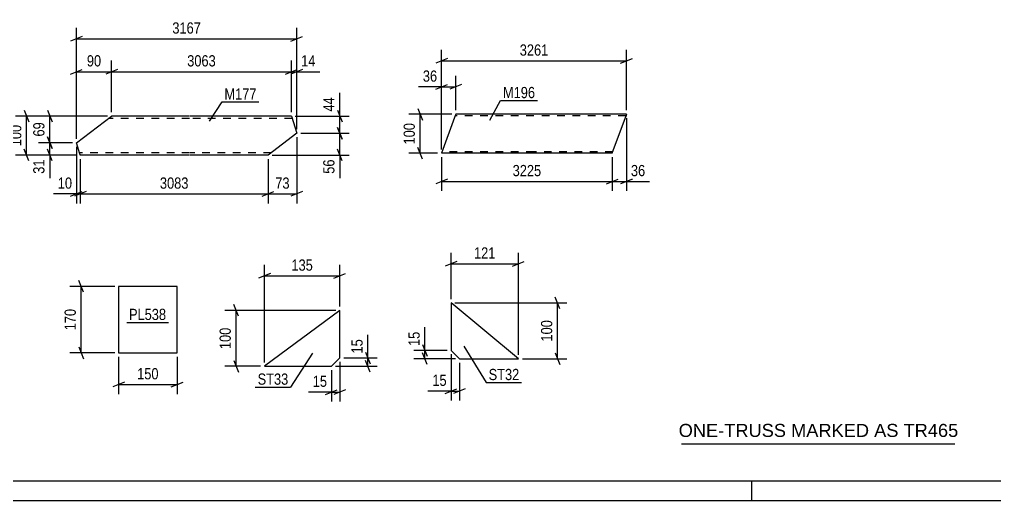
# Model space of a CAD drawing. Header units: millimetres. Extents: x 0 to 841, y 0 to 594.
# Drawn here: x 233.4 to 483.1, y 0 to 123 of the extents above; entities that cross this region are included whole.
import ezdxf

# ---------------------------------------------------------------- set-up
doc = ezdxf.new("R2010")
doc.units = ezdxf.units.MM
doc.linetypes.add('DXK_LINE_DOT2', pattern=[3.9198, 1.9599, -1.9599])
doc.styles.add('Arial', font='ARIAL.TTF', dxfattribs={"height": 0.2})
doc.styles.add('Arial Narrow', font='ARIALN.TTF', dxfattribs={"height": 0.2})

# ---------------------------------------------------------------- blocks, each defined once
blk = doc.blocks.new('Unknown-814553059-1135')
at = {"color": 5, "linetype": 'Continuous'}
for p, q in [((5, 5), (836, 5)), ((421, 0), (421, 5)), ((0, 0), (841, 0))]:
    blk.add_line(p, q, dxfattribs=at)
blk = doc.blocks.new('Unknown-814553059-12558')
at = {"color": 7, "linetype": 'Continuous'}
blk.add_line((403, 14.5), (473, 14.5), dxfattribs=at)
at = {"color": 7, "style": 'Arial'}
blk.add_text('ONE-TRUSS MARKED AS TR465', height=3.3428, dxfattribs=at).set_placement((402.24, 16.25))
blk = doc.blocks.new('Part-814553059-6468 - 6464')
at = {"color": 2, "linetype": 'Continuous'}
for p, q in [((273.78, 54.77), (258.78, 54.77)), ((258.78, 54.77), (258.78, 37.77)), ((273.78, 37.77), (273.78, 54.77)), ((258.78, 37.77), (273.78, 37.77))]:
    blk.add_line(p, q, dxfattribs=at)
blk = doc.blocks.new('Part-814553059-6676 - 6670')
at = {"color": 2, "linetype": 'Continuous'}
for p, q in [((361.2, 36.25), (343.93, 50.54)), ((343.93, 50.54), (343.93, 38.4)), ((343.93, 38.4), (346.07, 36.25)), ((346.07, 36.25), (361.2, 36.25))]:
    blk.add_line(p, q, dxfattribs=at)
blk = doc.blocks.new('Part-814553059-6732 - 6726')
at = {"color": 2, "linetype": 'Continuous'}
for p, q in [((315.44, 48.62), (296.16, 34.33)), ((315.44, 36.48), (315.44, 48.62)), ((313.3, 34.33), (315.44, 36.48)), ((296.16, 34.33), (313.3, 34.33))]:
    blk.add_line(p, q, dxfattribs=at)
blk = doc.blocks.new('Part-814553059-2573 - 2557')
at = {"color": 2, "linetype": 'Continuous'}
for p, q in [((344.85, 98.02), (341.5, 88.82)), ((345.14, 98.82), (344.85, 98.02)), ((365.14, 98.82), (345.14, 98.82)), ((388.88, 98.82), (365.24, 98.82)), ((385.24, 88.82), (388.59, 98.02)), ((388.86, 98.76), (388.59, 98.02)), ((388.86, 98.76), (388.88, 98.82)), ((365.14, 88.82), (341.5, 88.82)), ((385.24, 88.82), (365.24, 88.82))]:
    blk.add_line(p, q, dxfattribs=at)
at = {"color": 7, "linetype": 'DXK_LINE_DOT2'}
for p, q in [((365.14, 98.42), (345, 98.42)), ((388.74, 98.42), (365.24, 98.42)), ((388.59, 98.02), (388.8, 98.59)), ((365.14, 89.22), (341.65, 89.22)), ((385.39, 89.22), (365.24, 89.22))]:
    blk.add_line(p, q, dxfattribs=at)
blk = doc.blocks.new('Part-814553059-2287 - 2271')
at = {"color": 2, "linetype": 'Continuous'}
for p, q in [((247.99, 91.51), (256.98, 98.36)), ((276.98, 98.36), (256.98, 98.36)), ((303.05, 98.36), (277.08, 98.36)), ((303.05, 98.36), (304.43, 93.96)), ((304.43, 93.96), (297.08, 88.36)), ((248.86, 88.72), (247.99, 91.51)), ((248.94, 88.46), (248.86, 88.72)), ((248.97, 88.36), (248.94, 88.46)), ((276.98, 88.36), (248.97, 88.36)), ((297.08, 88.36), (277.08, 88.36))]:
    blk.add_line(p, q, dxfattribs=at)
at = {"color": 7, "linetype": 'DXK_LINE_DOT2'}
for p, q in [((276.98, 97.76), (256.2, 97.76)), ((303.24, 97.76), (277.08, 97.76)), ((248.77, 89.01), (248.74, 89.11)), ((276.98, 88.96), (248.78, 88.96)), ((297.87, 88.96), (277.08, 88.96))]:
    blk.add_line(p, q, dxfattribs=at)
blk = doc.blocks.new('StraightDimension-814553059-6470 - 6464')
at = {"color": 7, "linetype": 'Continuous'}
for p, q in [((249.77, 53.27), (248.57, 56.27)), ((257.78, 54.77), (246.32, 54.77)), ((249.17, 37.77), (249.17, 54.77)), ((257.78, 37.77), (246.32, 37.77)), ((248.57, 39.27), (249.77, 36.27))]:
    blk.add_line(p, q, dxfattribs=at)
at = {"color": 0}
blk.add_wipeout([(248.42, 49.62), (244.22, 49.62), (244.22, 42.93), (248.42, 42.93)], dxfattribs=at)
at = {"color": 3, "style": 'Arial Narrow'}
blk.add_text('170', height=2.863, rotation=90.0002, dxfattribs=at).set_placement((247.82, 43.53))
blk = doc.blocks.new('StraightDimension-814553059-6481 - 6464')
at = {"color": 7, "linetype": 'Continuous'}
for p, q in [((258.78, 36.77), (258.78, 27.24)), ((273.78, 36.77), (273.78, 27.24)), ((260.28, 30.24), (257.28, 29.04)), ((272.28, 29.04), (275.28, 30.24)), ((258.78, 29.64), (273.78, 29.64))]:
    blk.add_line(p, q, dxfattribs=at)
at = {"color": 0}
blk.add_wipeout([(269.63, 30.39), (269.63, 34.59), (262.94, 34.59), (262.94, 30.39)], dxfattribs=at)
at = {"color": 3, "style": 'Arial Narrow'}
blk.add_text('150', height=2.863, dxfattribs=at).set_placement((263.54, 30.99))
blk = doc.blocks.new('StraightDimension-814553059-6710 - 6670')
at = {"color": 7, "linetype": 'Continuous'}
for p, q in [((344.93, 50.54), (373.6, 50.54)), ((371.8, 49.04), (370.6, 52.04)), ((371.2, 36.25), (371.2, 50.54)), ((370.6, 37.75), (371.8, 34.75)), ((362.2, 36.25), (373.6, 36.25))]:
    blk.add_line(p, q, dxfattribs=at)
at = {"color": 0}
blk.add_wipeout([(370.45, 46.74), (366.25, 46.74), (366.25, 40.06), (370.45, 40.06)], dxfattribs=at)
at = {"color": 3, "style": 'Arial Narrow'}
blk.add_text('100', height=2.863, rotation=90.0002, dxfattribs=at).set_placement((369.85, 40.66))
blk = doc.blocks.new('StraightDimension-814553059-6678 - 6670')
at = {"color": 7, "linetype": 'Continuous'}
for p, q in [((343.93, 37.4), (343.93, 25.57)), ((346.07, 35.25), (346.07, 25.57)), ((342.43, 27.37), (345.43, 28.57)), ((343.93, 27.97), (346.07, 27.97)), ((347.57, 28.57), (344.57, 27.37))]:
    blk.add_line(p, q, dxfattribs=at)
at = {"color": 0}
blk.add_wipeout([(343.41, 28.72), (343.41, 32.92), (338.55, 32.92), (338.55, 28.72)], dxfattribs=at)
at = {"color": 7, "linetype": 'Continuous'}
blk.add_line((343.93, 27.97), (338.03, 27.97), dxfattribs=at)
blk.add_line((343.93, 27.97), (338.03, 27.97), dxfattribs=at)
at = {"color": 3, "style": 'Arial Narrow'}
blk.add_text('15', height=2.863, dxfattribs=at).set_placement((339.15, 29.32))
blk = doc.blocks.new('StraightDimension-814553059-6689 - 6670')
at = {"color": 7, "linetype": 'Continuous'}
for p, q in [((343.93, 51.54), (343.93, 63.39)), ((361.2, 37.25), (361.2, 63.39)), ((345.43, 61.14), (342.43, 59.94)), ((343.93, 60.54), (361.2, 60.54)), ((359.7, 59.94), (362.7, 61.14))]:
    blk.add_line(p, q, dxfattribs=at)
at = {"color": 0}
blk.add_wipeout([(355.91, 61.29), (355.91, 65.49), (349.22, 65.49), (349.22, 61.29)], dxfattribs=at)
at = {"color": 3, "style": 'Arial Narrow'}
blk.add_text('121', height=2.863, dxfattribs=at).set_placement((349.82, 61.89))
blk = doc.blocks.new('StraightDimension-814553059-6699 - 6670')
at = {"color": 7, "linetype": 'Continuous'}
for p, q in [((342.93, 38.4), (334.4, 38.4)), ((336.65, 39.9), (337.85, 36.9)), ((337.85, 34.75), (336.65, 37.75)), ((337.25, 36.25), (337.25, 38.4)), ((345.07, 36.25), (334.4, 36.25))]:
    blk.add_line(p, q, dxfattribs=at)
at = {"color": 0}
blk.add_wipeout([(336.5, 43.78), (332.3, 43.78), (332.3, 38.92), (336.5, 38.92)], dxfattribs=at)
at = {"color": 7, "linetype": 'Continuous'}
blk.add_line((337.25, 38.4), (337.25, 44.3), dxfattribs=at)
blk.add_line((337.25, 38.4), (337.25, 44.3), dxfattribs=at)
at = {"color": 3, "style": 'Arial Narrow'}
blk.add_text('15', height=2.863, rotation=90.0002, dxfattribs=at).set_placement((335.9, 39.52))
blk = doc.blocks.new('StraightDimension-814553059-6758 - 6726')
at = {"color": 7, "linetype": 'Continuous'}
for p, q in [((296.16, 35.33), (296.16, 60.29)), ((315.44, 49.62), (315.44, 60.29)), ((297.66, 58.04), (294.66, 56.84)), ((296.16, 57.44), (315.44, 57.44)), ((313.94, 56.84), (316.94, 58.04))]:
    blk.add_line(p, q, dxfattribs=at)
at = {"color": 0}
blk.add_wipeout([(309.14, 58.19), (309.14, 62.39), (302.46, 62.39), (302.46, 58.19)], dxfattribs=at)
at = {"color": 3, "style": 'Arial Narrow'}
blk.add_text('135', height=2.863, dxfattribs=at).set_placement((303.06, 58.79))
blk = doc.blocks.new('StraightDimension-814553059-6734 - 6726')
at = {"color": 7, "linetype": 'Continuous'}
for p, q in [((322.04, 37.98), (323.24, 34.98)), ((316.44, 36.48), (325.04, 36.48)), ((323.24, 32.83), (322.04, 35.83)), ((322.64, 34.33), (322.64, 36.48)), ((314.3, 34.33), (325.04, 34.33))]:
    blk.add_line(p, q, dxfattribs=at)
at = {"color": 0}
blk.add_wipeout([(321.89, 41.86), (317.69, 41.86), (317.69, 37), (321.89, 37)], dxfattribs=at)
at = {"color": 7, "linetype": 'Continuous'}
blk.add_line((322.64, 36.48), (322.64, 42.38), dxfattribs=at)
blk.add_line((322.64, 36.48), (322.64, 42.38), dxfattribs=at)
at = {"color": 3, "style": 'Arial Narrow'}
blk.add_text('15', height=2.863, rotation=90.0002, dxfattribs=at).set_placement((321.29, 37.6))
blk = doc.blocks.new('StraightDimension-814553059-6770 - 6726')
at = {"color": 7, "linetype": 'Continuous'}
for p, q in [((315.44, 35.48), (315.44, 25.32)), ((313.3, 33.33), (313.3, 25.32)), ((311.8, 27.12), (314.8, 28.32)), ((313.3, 27.72), (315.44, 27.72)), ((316.94, 28.32), (313.94, 27.12))]:
    blk.add_line(p, q, dxfattribs=at)
at = {"color": 0}
blk.add_wipeout([(312.78, 28.47), (312.78, 32.67), (307.92, 32.67), (307.92, 28.47)], dxfattribs=at)
at = {"color": 7, "linetype": 'Continuous'}
blk.add_line((313.3, 27.72), (307.39, 27.72), dxfattribs=at)
blk.add_line((313.3, 27.72), (307.39, 27.72), dxfattribs=at)
at = {"color": 3, "style": 'Arial Narrow'}
blk.add_text('15', height=2.863, dxfattribs=at).set_placement((308.52, 29.07))
blk = doc.blocks.new('StraightDimension-814553059-6746 - 6726')
at = {"color": 7, "linetype": 'Continuous'}
for p, q in [((289.47, 47.12), (288.27, 50.12)), ((314.44, 48.62), (286.02, 48.62)), ((288.87, 34.33), (288.87, 48.62)), ((288.27, 35.83), (289.47, 32.83)), ((295.16, 34.33), (286.02, 34.33))]:
    blk.add_line(p, q, dxfattribs=at)
at = {"color": 0}
blk.add_wipeout([(288.12, 44.82), (283.92, 44.82), (283.92, 38.13), (288.12, 38.13)], dxfattribs=at)
at = {"color": 3, "style": 'Arial Narrow'}
blk.add_text('100', height=2.863, rotation=90.0002, dxfattribs=at).set_placement((287.52, 38.73))
blk = doc.blocks.new('StraightDimension-814553059-2601 - 2557')
at = {"color": 7, "linetype": 'Continuous'}
for p, q in [((341.5, 89.82), (341.5, 108.65)), ((345.14, 99.82), (345.14, 108.65)), ((340, 105.2), (343, 106.4)), ((341.5, 105.8), (345.14, 105.8)), ((346.64, 106.4), (343.64, 105.2))]:
    blk.add_line(p, q, dxfattribs=at)
at = {"color": 0}
blk.add_wipeout([(340.98, 106.55), (340.98, 110.75), (336.12, 110.75), (336.12, 106.55)], dxfattribs=at)
at = {"color": 7, "linetype": 'Continuous'}
blk.add_line((341.5, 105.8), (335.6, 105.8), dxfattribs=at)
blk.add_line((341.5, 105.8), (335.6, 105.8), dxfattribs=at)
at = {"color": 3, "style": 'Arial Narrow'}
blk.add_text('36', height=2.863, dxfattribs=at).set_placement((336.72, 107.15))
blk = doc.blocks.new('StraightDimension-814553059-2576 - 2557')
at = {"color": 7, "linetype": 'Continuous'}
for p, q in [((341.5, 87.82), (341.5, 79.22)), ((385.24, 87.82), (385.24, 79.22)), ((343, 82.22), (340, 81.02)), ((341.5, 81.62), (385.24, 81.62)), ((383.74, 81.02), (386.74, 82.22))]:
    blk.add_line(p, q, dxfattribs=at)
at = {"color": 0}
blk.add_wipeout([(367.63, 82.37), (367.63, 86.57), (359.12, 86.57), (359.12, 82.37)], dxfattribs=at)
at = {"color": 3, "style": 'Arial Narrow'}
blk.add_text('3225', height=2.863, dxfattribs=at).set_placement((359.72, 82.97))
blk = doc.blocks.new('StraightDimension-814553059-2588 - 2557')
at = {"color": 7, "linetype": 'Continuous'}
for p, q in [((388.88, 97.82), (388.88, 79.22)), ((385.24, 87.82), (385.24, 79.22)), ((383.74, 81.02), (386.74, 82.22)), ((385.24, 81.62), (388.88, 81.62)), ((390.38, 82.22), (387.38, 81.02))]:
    blk.add_line(p, q, dxfattribs=at)
at = {"color": 0}
blk.add_wipeout([(394.26, 82.37), (394.26, 86.57), (389.41, 86.57), (389.41, 82.37)], dxfattribs=at)
at = {"color": 7, "linetype": 'Continuous'}
blk.add_line((388.88, 81.62), (394.79, 81.62), dxfattribs=at)
blk.add_line((388.88, 81.62), (394.79, 81.62), dxfattribs=at)
at = {"color": 3, "style": 'Arial Narrow'}
blk.add_text('36', height=2.863, dxfattribs=at).set_placement((390.01, 82.97))
blk = doc.blocks.new('StraightDimension-814553059-2626 - 2557')
at = {"color": 7, "linetype": 'Continuous'}
for p, q in [((335.41, 100.32), (336.61, 97.32)), ((344.14, 98.82), (333.16, 98.82)), ((336.01, 88.82), (336.01, 98.82)), ((336.61, 87.32), (335.41, 90.32)), ((340.5, 88.82), (333.16, 88.82))]:
    blk.add_line(p, q, dxfattribs=at)
at = {"color": 0}
blk.add_wipeout([(335.26, 97.16), (331.06, 97.16), (331.06, 90.48), (335.26, 90.48)], dxfattribs=at)
at = {"color": 3, "style": 'Arial Narrow'}
blk.add_text('100', height=2.863, rotation=90.0002, dxfattribs=at).set_placement((334.66, 91.08))
blk = doc.blocks.new('StraightDimension-814553059-11361 - 2557')
at = {"color": 7, "linetype": 'Continuous'}
for p, q in [((341.5, 89.82), (341.5, 115.31)), ((388.88, 99.82), (388.88, 115.31)), ((343, 113.06), (340, 111.86)), ((341.5, 112.46), (388.88, 112.46)), ((387.38, 111.86), (390.38, 113.06))]:
    blk.add_line(p, q, dxfattribs=at)
at = {"color": 0}
blk.add_wipeout([(369.45, 113.21), (369.45, 117.41), (360.94, 117.41), (360.94, 113.21)], dxfattribs=at)
at = {"color": 3, "style": 'Arial Narrow'}
blk.add_text('3261', height=2.863, dxfattribs=at).set_placement((361.54, 113.81))
blk = doc.blocks.new('StraightDimension-814553059-2399 - 2271')
at = {"color": 7, "linetype": 'Continuous'}
for p, q in [((240.53, 93.01), (241.73, 90.01)), ((246.99, 91.51), (238.28, 91.51)), ((241.13, 88.36), (241.13, 91.51)), ((247.97, 88.36), (238.28, 88.36)), ((241.73, 86.86), (240.53, 89.86))]:
    blk.add_line(p, q, dxfattribs=at)
at = {"color": 0}
blk.add_wipeout([(240.38, 87.84), (236.18, 87.84), (236.18, 82.98), (240.38, 82.98)], dxfattribs=at)
at = {"color": 7, "linetype": 'Continuous'}
blk.add_line((241.13, 88.36), (241.13, 82.46), dxfattribs=at)
blk.add_line((241.13, 88.36), (241.13, 82.46), dxfattribs=at)
at = {"color": 3, "style": 'Arial Narrow'}
blk.add_text('31', height=2.863, rotation=90.0002, dxfattribs=at).set_placement((239.78, 83.58))
blk = doc.blocks.new('StraightDimension-814553059-2375 - 2271')
at = {"color": 7, "linetype": 'Continuous'}
for p, q in [((255.98, 98.36), (238.28, 98.36)), ((240.53, 99.86), (241.73, 96.86)), ((241.13, 91.51), (241.13, 98.36)), ((241.73, 90.01), (240.53, 93.01)), ((246.99, 91.51), (238.28, 91.51))]:
    blk.add_line(p, q, dxfattribs=at)
at = {"color": 0}
blk.add_wipeout([(240.38, 97.37), (236.18, 97.37), (236.18, 92.51), (240.38, 92.51)], dxfattribs=at)
at = {"color": 3, "style": 'Arial Narrow'}
blk.add_text('69', height=2.863, rotation=90.0002, dxfattribs=at).set_placement((239.78, 93.11))
blk = doc.blocks.new('StraightDimension-814553059-2424 - 2271')
at = {"color": 7, "linetype": 'Continuous'}
for p, q in [((247.99, 92.51), (247.99, 112.55)), ((256.98, 99.36), (256.98, 112.55)), ((246.49, 109.1), (249.49, 110.3)), ((258.48, 110.3), (255.48, 109.1)), ((247.99, 109.7), (256.98, 109.7))]:
    blk.add_line(p, q, dxfattribs=at)
at = {"color": 0}
blk.add_wipeout([(254.91, 110.45), (254.91, 114.65), (250.06, 114.65), (250.06, 110.45)], dxfattribs=at)
at = {"color": 3, "style": 'Arial Narrow'}
blk.add_text('90', height=2.863, dxfattribs=at).set_placement((250.66, 111.05))
blk = doc.blocks.new('StraightDimension-814553059-2290 - 2271')
at = {"color": 7, "linetype": 'Continuous'}
for p, q in [((255.98, 98.36), (232.36, 98.36)), ((234.61, 99.86), (235.81, 96.86)), ((235.21, 88.36), (235.21, 98.36)), ((247.97, 88.36), (232.36, 88.36)), ((235.81, 86.86), (234.61, 89.86))]:
    blk.add_line(p, q, dxfattribs=at)
at = {"color": 0}
blk.add_wipeout([(234.46, 96.71), (230.26, 96.71), (230.26, 90.02), (234.46, 90.02)], dxfattribs=at)
at = {"color": 3, "style": 'Arial Narrow'}
blk.add_text('100', height=2.863, rotation=90.0002, dxfattribs=at).set_placement((233.86, 90.62))
blk = doc.blocks.new('StraightDimension-814553059-2325 - 2271')
at = {"color": 7, "linetype": 'Continuous'}
for p, q in [((314.82, 95.46), (316.02, 92.46)), ((305.43, 93.96), (317.82, 93.96)), ((315.42, 88.36), (315.42, 93.96)), ((298.08, 88.36), (317.82, 88.36)), ((316.02, 86.86), (314.82, 89.86))]:
    blk.add_line(p, q, dxfattribs=at)
at = {"color": 0}
blk.add_wipeout([(314.67, 87.84), (310.47, 87.84), (310.47, 82.98), (314.67, 82.98)], dxfattribs=at)
at = {"color": 7, "linetype": 'Continuous'}
blk.add_line((315.42, 88.36), (315.42, 82.46), dxfattribs=at)
blk.add_line((315.42, 88.36), (315.42, 82.46), dxfattribs=at)
at = {"color": 3, "style": 'Arial Narrow'}
blk.add_text('56', height=2.863, rotation=90.0002, dxfattribs=at).set_placement((314.07, 83.58))
blk = doc.blocks.new('StraightDimension-814553059-2542 - 2271')
at = {"color": 7, "linetype": 'Continuous'}
for p, q in [((247.99, 92.51), (247.99, 120.95)), ((304.43, 94.96), (304.43, 120.95)), ((249.49, 118.7), (246.49, 117.5)), ((247.99, 118.1), (304.43, 118.1)), ((302.93, 117.5), (305.93, 118.7))]:
    blk.add_line(p, q, dxfattribs=at)
at = {"color": 0}
blk.add_wipeout([(280.46, 118.85), (280.46, 123.05), (271.95, 123.05), (271.95, 118.85)], dxfattribs=at)
at = {"color": 3, "style": 'Arial Narrow'}
blk.add_text('3167', height=2.863, dxfattribs=at).set_placement((272.55, 119.45))
blk = doc.blocks.new('StraightDimension-814553059-2350 - 2271')
at = {"color": 7, "linetype": 'Continuous'}
for p, q in [((304.05, 98.36), (317.82, 98.36)), ((314.82, 99.86), (316.02, 96.86)), ((315.42, 93.96), (315.42, 98.36)), ((316.02, 92.46), (314.82, 95.46)), ((305.43, 93.96), (317.82, 93.96))]:
    blk.add_line(p, q, dxfattribs=at)
at = {"color": 0}
blk.add_wipeout([(314.67, 103.75), (310.47, 103.75), (310.47, 98.89), (314.67, 98.89)], dxfattribs=at)
at = {"color": 7, "linetype": 'Continuous'}
blk.add_line((315.42, 98.36), (315.42, 104.27), dxfattribs=at)
blk.add_line((315.42, 98.36), (315.42, 104.27), dxfattribs=at)
at = {"color": 3, "style": 'Arial Narrow'}
blk.add_text('44', height=2.863, rotation=90.0002, dxfattribs=at).set_placement((314.07, 99.49))
blk = doc.blocks.new('StraightDimension-814553059-2441 - 2271')
at = {"color": 7, "linetype": 'Continuous'}
for p, q in [((256.98, 99.36), (256.98, 112.55)), ((303.05, 99.36), (303.05, 112.55)), ((258.48, 110.3), (255.48, 109.1)), ((301.55, 109.1), (304.55, 110.3)), ((256.98, 109.7), (303.05, 109.7))]:
    blk.add_line(p, q, dxfattribs=at)
at = {"color": 0}
blk.add_wipeout([(284.28, 110.45), (284.28, 114.65), (275.76, 114.65), (275.76, 110.45)], dxfattribs=at)
at = {"color": 3, "style": 'Arial Narrow'}
blk.add_text('3063', height=2.863, dxfattribs=at).set_placement((276.36, 111.05))
blk = doc.blocks.new('StraightDimension-814553059-2465 - 2271')
at = {"color": 7, "linetype": 'Continuous'}
for p, q in [((303.05, 99.36), (303.05, 112.55)), ((304.43, 94.96), (304.43, 112.55)), ((301.55, 109.1), (304.55, 110.3)), ((305.93, 110.3), (302.93, 109.1)), ((303.05, 109.7), (304.43, 109.7))]:
    blk.add_line(p, q, dxfattribs=at)
at = {"color": 0}
blk.add_wipeout([(309.81, 110.45), (309.81, 114.65), (304.95, 114.65), (304.95, 110.45)], dxfattribs=at)
at = {"color": 7, "linetype": 'Continuous'}
blk.add_line((304.43, 109.7), (310.33, 109.7), dxfattribs=at)
blk.add_line((304.43, 109.7), (310.33, 109.7), dxfattribs=at)
at = {"color": 3, "style": 'Arial Narrow'}
blk.add_text('14', height=2.863, dxfattribs=at).set_placement((305.55, 111.05))
blk = doc.blocks.new('StraightDimension-814553059-2483 - 2271')
at = {"color": 7, "linetype": 'Continuous'}
for p, q in [((247.99, 90.51), (247.99, 76.02)), ((248.97, 87.36), (248.97, 76.02)), ((246.49, 77.82), (249.49, 79.02)), ((250.47, 79.02), (247.47, 77.82)), ((247.99, 78.42), (248.97, 78.42))]:
    blk.add_line(p, q, dxfattribs=at)
at = {"color": 0}
blk.add_wipeout([(247.46, 79.17), (247.46, 83.37), (242.61, 83.37), (242.61, 79.17)], dxfattribs=at)
at = {"color": 7, "linetype": 'Continuous'}
blk.add_line((247.99, 78.42), (242.08, 78.42), dxfattribs=at)
blk.add_line((247.99, 78.42), (242.08, 78.42), dxfattribs=at)
at = {"color": 3, "style": 'Arial Narrow'}
blk.add_text('10', height=2.863, dxfattribs=at).set_placement((243.21, 79.77))
blk = doc.blocks.new('StraightDimension-814553059-2500 - 2271')
at = {"color": 7, "linetype": 'Continuous'}
for p, q in [((248.97, 87.36), (248.97, 76.02)), ((297.08, 87.36), (297.08, 76.02)), ((250.47, 79.02), (247.47, 77.82)), ((248.97, 78.42), (297.08, 78.42)), ((295.58, 77.82), (298.58, 79.02))]:
    blk.add_line(p, q, dxfattribs=at)
at = {"color": 0}
blk.add_wipeout([(277.28, 79.17), (277.28, 83.37), (268.77, 83.37), (268.77, 79.17)], dxfattribs=at)
at = {"color": 3, "style": 'Arial Narrow'}
blk.add_text('3083', height=2.863, dxfattribs=at).set_placement((269.37, 79.77))
blk = doc.blocks.new('StraightDimension-814553059-2524 - 2271')
at = {"color": 7, "linetype": 'Continuous'}
for p, q in [((304.43, 92.96), (304.43, 76.02)), ((297.08, 87.36), (297.08, 76.02)), ((295.58, 77.82), (298.58, 79.02)), ((297.08, 78.42), (304.43, 78.42)), ((305.93, 79.02), (302.93, 77.82))]:
    blk.add_line(p, q, dxfattribs=at)
at = {"color": 0}
blk.add_wipeout([(303.18, 79.17), (303.18, 83.37), (298.33, 83.37), (298.33, 79.17)], dxfattribs=at)
at = {"color": 3, "style": 'Arial Narrow'}
blk.add_text('73', height=2.863, dxfattribs=at).set_placement((298.93, 79.77))
blk = doc.blocks.new('Mark-814553059-6466 - 6464')
at = {"color": 0}
blk.add_wipeout([(270.95, 46.17), (270.95, 49.17), (261.45, 49.17), (261.45, 46.17)], dxfattribs=at)
blk.add_wipeout([(270.95, 46.17), (270.95, 49.17), (261.45, 49.17), (261.45, 46.17)], dxfattribs=at)
at = {"color": 30, "linetype": 'Continuous'}
blk.add_line((260.85, 45.57), (271.55, 45.57), dxfattribs=at)
at = {"color": 3, "style": 'Arial Narrow'}
blk.add_text('PL538', height=2.863, dxfattribs=at).set_placement((261.45, 46.17))
blk = doc.blocks.new('Mark-814553059-6672 - 6670')
at = {"color": 0}
blk.add_wipeout([(361.42, 30.8), (361.42, 33.8), (353.57, 33.8), (353.57, 30.8)], dxfattribs=at)
blk.add_wipeout([(361.42, 30.8), (361.42, 33.8), (353.57, 33.8), (353.57, 30.8)], dxfattribs=at)
at = {"color": 30, "linetype": 'Continuous'}
for p, q in [((347.2, 39.48), (352.97, 30.2)), ((352.97, 30.2), (362.02, 30.2))]:
    blk.add_line(p, q, dxfattribs=at)
at = {"color": 3, "style": 'Arial Narrow'}
blk.add_text('ST32', height=2.863, dxfattribs=at).set_placement((353.57, 30.8))
blk = doc.blocks.new('Mark-814553059-6728 - 6726')
at = {"color": 0}
blk.add_wipeout([(302.25, 29.62), (302.25, 32.62), (294.4, 32.62), (294.4, 29.62)], dxfattribs=at)
blk.add_wipeout([(302.25, 29.62), (302.25, 32.62), (294.4, 32.62), (294.4, 29.62)], dxfattribs=at)
at = {"color": 30, "linetype": 'Continuous'}
for p in [(308.47, 37.68), (293.8, 29.02)]:
    blk.add_line(p, (302.85, 29.02), dxfattribs=at)
at = {"color": 3, "style": 'Arial Narrow'}
blk.add_text('ST33', height=2.863, dxfattribs=at).set_placement((294.4, 29.62))
blk = doc.blocks.new('Mark-814553059-2569 - 2557')
at = {"color": 0}
blk.add_wipeout([(365.47, 102.93), (365.47, 105.93), (357.24, 105.93), (357.24, 102.93)], dxfattribs=at)
blk.add_wipeout([(365.47, 102.93), (365.47, 105.93), (357.24, 105.93), (357.24, 102.93)], dxfattribs=at)
at = {"color": 30, "linetype": 'Continuous'}
for p, q in [((353.91, 97.33), (356.64, 102.33)), ((356.64, 102.33), (366.07, 102.33))]:
    blk.add_line(p, q, dxfattribs=at)
at = {"color": 3, "style": 'Arial Narrow'}
blk.add_text('M196', height=2.863, dxfattribs=at).set_placement((357.24, 102.93))
blk = doc.blocks.new('Mark-814553059-2283 - 2271')
at = {"color": 0}
blk.add_wipeout([(294.12, 102.55), (294.12, 105.55), (285.89, 105.55), (285.89, 102.55)], dxfattribs=at)
blk.add_wipeout([(294.12, 102.55), (294.12, 105.55), (285.89, 105.55), (285.89, 102.55)], dxfattribs=at)
at = {"color": 30, "linetype": 'Continuous'}
for p, q in [((282.06, 97.03), (285.29, 101.95)), ((285.29, 101.95), (294.72, 101.95))]:
    blk.add_line(p, q, dxfattribs=at)
at = {"color": 3, "style": 'Arial Narrow'}
blk.add_text('M177', height=2.863, dxfattribs=at).set_placement((285.89, 102.55))

msp = doc.modelspace()

# ---------------------------------------------------------------- block references
for name in ['Unknown-814553059-1135', 'Part-814553059-2287 - 2271', 'Part-814553059-2573 - 2557', 'Part-814553059-6468 - 6464', 'Part-814553059-6676 - 6670', 'Part-814553059-6732 - 6726', 'Unknown-814553059-12558']:
    msp.add_blockref(name, (0, 0))

# ---------------------------------------------------------------- next in the draw order: block references
for name in ['StraightDimension-814553059-2601 - 2557', 'StraightDimension-814553059-2325 - 2271', 'StraightDimension-814553059-2399 - 2271', 'StraightDimension-814553059-2576 - 2557', 'StraightDimension-814553059-6758 - 6726', 'StraightDimension-814553059-6470 - 6464', 'StraightDimension-814553059-6710 - 6670', 'Mark-814553059-6466 - 6464']:
    msp.add_blockref(name, (0, 0))

# ---------------------------------------------------------------- next in the draw order: block references
for name in ['StraightDimension-814553059-2626 - 2557', 'StraightDimension-814553059-2375 - 2271', 'StraightDimension-814553059-2588 - 2557', 'StraightDimension-814553059-6734 - 6726', 'StraightDimension-814553059-6481 - 6464', 'StraightDimension-814553059-6678 - 6670']:
    msp.add_blockref(name, (0, 0))

# ---------------------------------------------------------------- next in the draw order: block references
for name in ['StraightDimension-814553059-11361 - 2557', 'StraightDimension-814553059-2424 - 2271', 'StraightDimension-814553059-6689 - 6670', 'StraightDimension-814553059-6770 - 6726']:
    msp.add_blockref(name, (0, 0))

# ---------------------------------------------------------------- next in the draw order: block references
for name in ['Mark-814553059-2569 - 2557', 'StraightDimension-814553059-2290 - 2271', 'StraightDimension-814553059-6746 - 6726', 'StraightDimension-814553059-6699 - 6670', 'Mark-814553059-6672 - 6670']:
    msp.add_blockref(name, (0, 0))

# ---------------------------------------------------------------- next in the draw order: block references
for name in ['StraightDimension-814553059-2542 - 2271', 'StraightDimension-814553059-2483 - 2271', 'Mark-814553059-6728 - 6726']:
    msp.add_blockref(name, (0, 0))

# ---------------------------------------------------------------- next in the draw order: block references
for name in ['StraightDimension-814553059-2350 - 2271', 'StraightDimension-814553059-2500 - 2271']:
    msp.add_blockref(name, (0, 0))

# ---------------------------------------------------------------- next in the draw order: block references
for name in ['StraightDimension-814553059-2441 - 2271', 'StraightDimension-814553059-2524 - 2271']:
    msp.add_blockref(name, (0, 0))

# ---------------------------------------------------------------- next in the draw order: block references
for name in ['StraightDimension-814553059-2465 - 2271', 'Mark-814553059-2283 - 2271']:
    msp.add_blockref(name, (0, 0))

doc.saveas('drawing.dxf')
